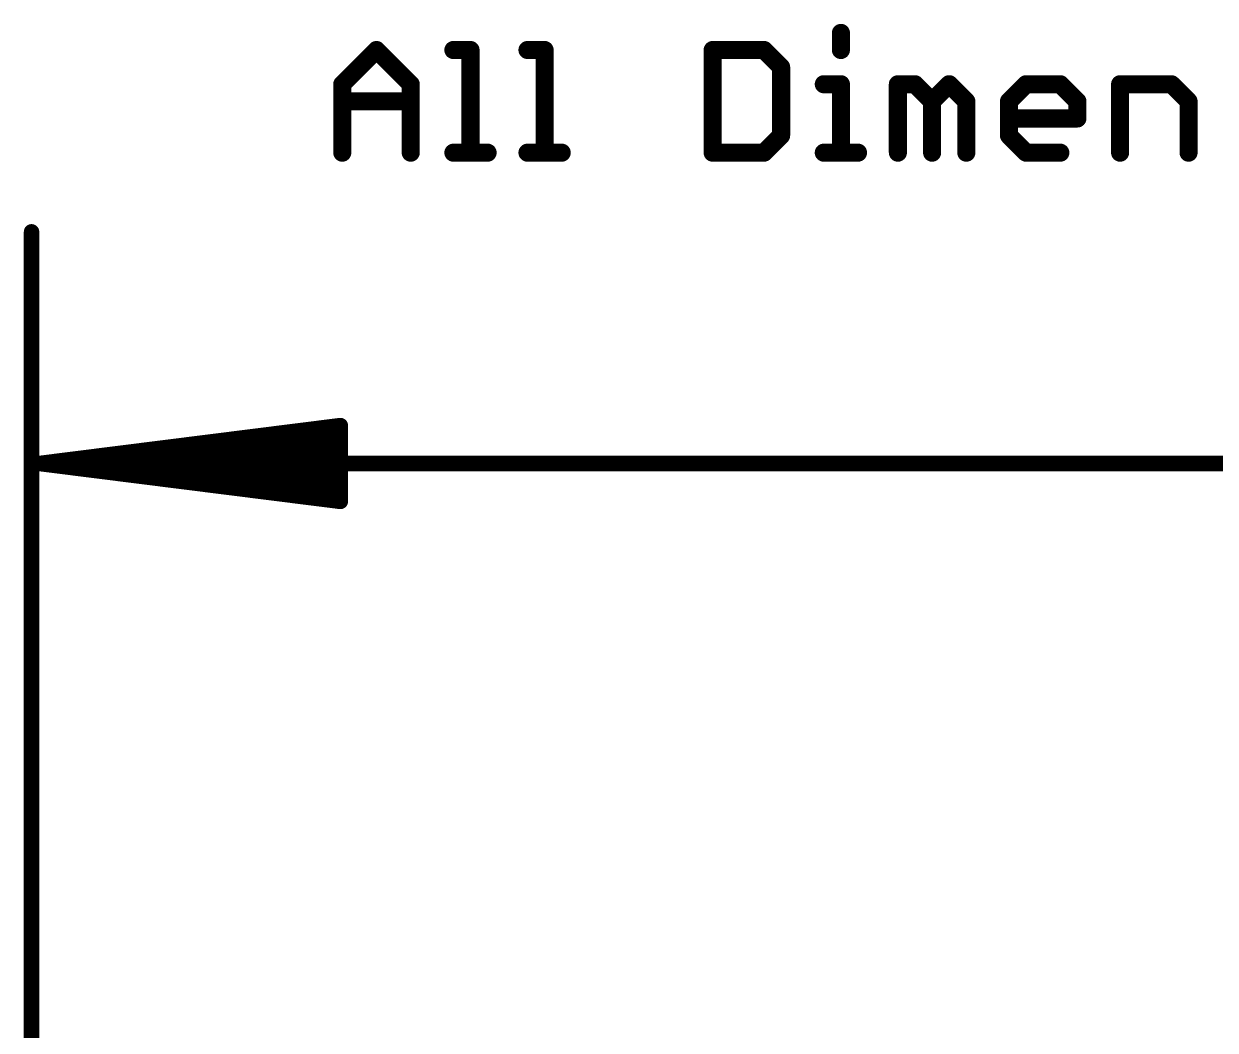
# Model space of a CAD drawing. Extents: x -10 to 108, y -11 to 39.
# Drawn here: x -0.07 to 9.97, y 30.79 to 39.26 of the extents above; entities that cross this region are included whole.
import ezdxf

# ---------------------------------------------------------------- set-up
doc = ezdxf.new("R2010")
doc.units = 0
doc.layers.add('47', color=253, linetype='CONTINUOUS')

msp = doc.modelspace()

# ---------------------------------------------------------------- linework, layer by layer
at = {"layer": '47'}
for points, const_width in [([(6.8142, 39.1846), (6.8142, 39.0405)], 0.1524), ([(2.6162, 38.7524), (2.9043, 39.0405)], 0.1524), ([(2.9043, 39.0405), (3.1924, 38.7524)], 0.1524), ([(3.5517, 39.0405), (3.6958, 39.0405)], 0.1524), ([(3.6958, 39.0405), (3.6958, 38.1762)], 0.1524), ([(4.1754, 39.0405), (4.3195, 39.0405)], 0.1524), ([(4.3195, 39.0405), (4.3195, 38.1762)], 0.1524), ([(5.7346, 39.0405), (5.7346, 38.1762)], 0.1524), ([(6.1668, 39.0405), (5.7346, 39.0405)], 0.1524), ([(6.3108, 38.8965), (6.1668, 39.0405)], 0.1524), ([(6.3108, 38.3203), (6.3108, 38.8965)], 0.1524), ([(2.6162, 38.1762), (2.6162, 38.7524)], 0.1524), ([(3.1924, 38.7524), (3.1924, 38.1762)], 0.1524), ([(6.6701, 38.7524), (6.8142, 38.7524)], 0.1524), ([(6.8142, 38.7524), (6.8142, 38.1762)], 0.1524), ([(7.2938, 38.1762), (7.2938, 38.7524)], 0.1524), ([(7.2938, 38.7524), (7.4378, 38.7524)], 0.1524), ([(7.4378, 38.7524), (7.5819, 38.6084)], 0.1524), ([(7.5819, 38.6084), (7.726, 38.7524)], 0.1524), ([(7.726, 38.7524), (7.87, 38.6084)], 0.1524), ([(8.2293, 38.6084), (8.3734, 38.7524)], 0.1524), ([(8.3734, 38.7524), (8.6615, 38.7524)], 0.1524), ([(8.6615, 38.7524), (8.8055, 38.6084)], 0.1524), ([(9.1648, 38.1762), (9.1648, 38.7524)], 0.1524), ([(9.1648, 38.7524), (9.597, 38.7524)], 0.1524), ([(9.597, 38.7524), (9.7411, 38.6084)], 0.1524), ([(2.6162, 38.6084), (3.1924, 38.6084)], 0.1524), ([(7.5819, 38.6084), (7.5819, 38.1762)], 0.1524), ([(7.87, 38.6084), (7.87, 38.1762)], 0.1524), ([(8.2293, 38.3203), (8.2293, 38.6084)], 0.1524), ([(8.8055, 38.6084), (8.8055, 38.4643)], 0.1524), ([(9.7411, 38.6084), (9.7411, 38.1762)], 0.1524), ([(8.8055, 38.4643), (8.2293, 38.4643)], 0.1524), ([(6.1668, 38.1762), (6.3108, 38.3203)], 0.1524), ([(8.3734, 38.1762), (8.2293, 38.3203)], 0.1524), ([(3.5517, 38.1762), (3.8398, 38.1762)], 0.1524), ([(4.1754, 38.1762), (4.4635, 38.1762)], 0.1524), ([(5.7346, 38.1762), (6.1668, 38.1762)], 0.1524), ([(6.6701, 38.1762), (6.9582, 38.1762)], 0.1524), ([(8.6615, 38.1762), (8.3734, 38.1762)], 0.1524), ([(0, 30.48), (0, 37.51)], 0.13), ([(0.065, 35.56), (2.6, 35.8792)], 0.13), ([(2.6, 35.8792), (2.6, 35.2408)], 0.13), ([(0.065, 35.56), (2.6, 35.82)], 0.13), ([(0.065, 35.56), (2.6, 35.69)], 0.13), ([(0.065, 35.56), (22.795, 35.56)], 0.13), ([(2.6, 35.2408), (0.065, 35.56)], 0.13), ([(2.6, 35.43), (0.065, 35.56)], 0.13), ([(2.6, 35.3), (0.065, 35.56)], 0.13)]:
    msp.add_lwpolyline(points, dxfattribs=dict(at, const_width=const_width))
for points, const_width in [([(6.8523, 39.1846, 1), (6.7761, 39.1846)], 0.0762), ([(2.9313, 39.0675, 1), (2.8774, 39.0136)], 0.0762), ([(2.9313, 39.0136, 1), (2.8774, 39.0675)], 0.0762), ([(3.5517, 39.0786, 1), (3.5517, 39.0024)], 0.0762), ([(3.7339, 39.0405, 1), (3.6577, 39.0405)], 0.0762), ([(3.6958, 39.0024, 1), (3.6958, 39.0786)], 0.0762), ([(4.1754, 39.0786, 1), (4.1754, 39.0024)], 0.0762), ([(4.3576, 39.0405, 1), (4.2814, 39.0405)], 0.0762), ([(4.3195, 39.0024, 1), (4.3195, 39.0786)], 0.0762), ([(5.7727, 39.0405, 1), (5.6965, 39.0405)], 0.0762), ([(5.7346, 39.0786, 1), (5.7346, 39.0024)], 0.0762), ([(6.1937, 39.0675, 1), (6.1398, 39.0136)], 0.0762), ([(6.1668, 39.0024, 1), (6.1668, 39.0786)], 0.0762), ([(6.7761, 39.0405, 1), (6.8523, 39.0405)], 0.0762), ([(6.3489, 38.8965, 1), (6.2727, 38.8965)], 0.0762), ([(6.2839, 38.8695, 1), (6.3378, 38.9234)], 0.0762), ([(2.6543, 38.7524, 1), (2.5781, 38.7524)], 0.0762), ([(2.5893, 38.7794, 1), (2.6431, 38.7255)], 0.0762), ([(3.2305, 38.7524, 1), (3.1543, 38.7524)], 0.0762), ([(3.1655, 38.7255, 1), (3.2194, 38.7794)], 0.0762), ([(6.6701, 38.7905, 1), (6.6701, 38.7143)], 0.0762), ([(6.8523, 38.7524, 1), (6.7761, 38.7524)], 0.0762), ([(6.8142, 38.7143, 1), (6.8142, 38.7905)], 0.0762), ([(7.3319, 38.7524, 1), (7.2557, 38.7524)], 0.0762), ([(7.2938, 38.7905, 1), (7.2938, 38.7143)], 0.0762), ([(7.4648, 38.7794, 1), (7.4109, 38.7255)], 0.0762), ([(7.4378, 38.7143, 1), (7.4378, 38.7905)], 0.0762), ([(7.7529, 38.7794, 1), (7.699, 38.7255)], 0.0762), ([(7.7529, 38.7255, 1), (7.699, 38.7794)], 0.0762), ([(8.3734, 38.7905, 1), (8.3734, 38.7143)], 0.0762), ([(8.4003, 38.7255, 1), (8.3464, 38.7794)], 0.0762), ([(8.6884, 38.7794, 1), (8.6345, 38.7255)], 0.0762), ([(8.6615, 38.7143, 1), (8.6615, 38.7905)], 0.0762), ([(9.2029, 38.7524, 1), (9.1267, 38.7524)], 0.0762), ([(9.1648, 38.7905, 1), (9.1648, 38.7143)], 0.0762), ([(9.6239, 38.7794, 1), (9.5701, 38.7255)], 0.0762), ([(9.597, 38.7143, 1), (9.597, 38.7905)], 0.0762), ([(2.6162, 38.6465, 1), (2.6162, 38.5703)], 0.0762), ([(3.1924, 38.5703, 1), (3.1924, 38.6465)], 0.0762), ([(7.62, 38.6084, 1), (7.5438, 38.6084)], 0.0762), ([(7.555, 38.6353, 1), (7.6088, 38.5814)], 0.0762), ([(7.555, 38.5814, 1), (7.6088, 38.6353)], 0.0762), ([(7.9081, 38.6084, 1), (7.8319, 38.6084)], 0.0762), ([(7.8431, 38.5814, 1), (7.897, 38.6353)], 0.0762), ([(8.2674, 38.6084, 1), (8.1912, 38.6084)], 0.0762), ([(8.2024, 38.6353, 1), (8.2563, 38.5814)], 0.0762), ([(8.8436, 38.6084, 1), (8.7674, 38.6084)], 0.0762), ([(8.7786, 38.5814, 1), (8.8325, 38.6353)], 0.0762), ([(9.7792, 38.6084, 1), (9.703, 38.6084)], 0.0762), ([(9.7141, 38.5814, 1), (9.768, 38.6353)], 0.0762), ([(8.2293, 38.5024, 1), (8.2293, 38.4262)], 0.0762), ([(8.8055, 38.4262, 1), (8.8055, 38.5024)], 0.0762), ([(8.7674, 38.4643, 1), (8.8436, 38.4643)], 0.0762), ([(6.2727, 38.3203, 1), (6.3489, 38.3203)], 0.0762), ([(6.3378, 38.2933, 1), (6.2839, 38.3472)], 0.0762), ([(8.2563, 38.3472, 1), (8.2024, 38.2933)], 0.0762), ([(8.1912, 38.3203, 1), (8.2674, 38.3203)], 0.0762), ([(3.5517, 38.2143, 1), (3.5517, 38.1381)], 0.0762), ([(3.8398, 38.1381, 1), (3.8398, 38.2143)], 0.0762), ([(4.1754, 38.2143, 1), (4.1754, 38.1381)], 0.0762), ([(4.4635, 38.1381, 1), (4.4635, 38.2143)], 0.0762), ([(5.7346, 38.2143, 1), (5.7346, 38.1381)], 0.0762), ([(6.1398, 38.2031, 1), (6.1937, 38.1493)], 0.0762), ([(6.1668, 38.1381, 1), (6.1668, 38.2143)], 0.0762), ([(6.6701, 38.2143, 1), (6.6701, 38.1381)], 0.0762), ([(6.9582, 38.1381, 1), (6.9582, 38.2143)], 0.0762), ([(8.3734, 38.2143, 1), (8.3734, 38.1381)], 0.0762), ([(8.3464, 38.1493, 1), (8.4003, 38.2031)], 0.0762), ([(8.6615, 38.1381, 1), (8.6615, 38.2143)], 0.0762), ([(2.5781, 38.1762, 1), (2.6543, 38.1762)], 0.0762), ([(3.1543, 38.1762, 1), (3.2305, 38.1762)], 0.0762), ([(3.6577, 38.1762, 1), (3.7339, 38.1762)], 0.0762), ([(4.2814, 38.1762, 1), (4.3576, 38.1762)], 0.0762), ([(5.6965, 38.1762, 1), (5.7727, 38.1762)], 0.0762), ([(6.7761, 38.1762, 1), (6.8523, 38.1762)], 0.0762), ([(7.2557, 38.1762, 1), (7.3319, 38.1762)], 0.0762), ([(7.5438, 38.1762, 1), (7.62, 38.1762)], 0.0762), ([(7.8319, 38.1762, 1), (7.9081, 38.1762)], 0.0762), ([(9.1267, 38.1762, 1), (9.2029, 38.1762)], 0.0762), ([(9.703, 38.1762, 1), (9.7792, 38.1762)], 0.0762), ([(0.0325, 37.51, 1), (-0.0325, 37.51)], 0.065), ([(2.6325, 35.8792, 1), (2.5675, 35.8792)], 0.065), ([(2.6041, 35.847, 1), (2.5959, 35.9115)], 0.065), ([(2.6033, 35.7877, 1), (2.5967, 35.8523)], 0.065), ([(2.6017, 35.6575, 1), (2.5983, 35.7225)], 0.065), ([(0.065, 35.5925, 1), (0.065, 35.5275)], 0.065), ([(0.0691, 35.5922, 1), (0.0609, 35.5278)], 0.065), ([(0.0633, 35.5925, 1), (0.0667, 35.5275)], 0.065), ([(0.0667, 35.5925, 1), (0.0633, 35.5275)], 0.065), ([(0.0683, 35.5923, 1), (0.0617, 35.5277)], 0.065), ([(0.0617, 35.5923, 1), (0.0683, 35.5277)], 0.065), ([(0.0609, 35.5922, 1), (0.0691, 35.5278)], 0.065), ([(2.5983, 35.3975, 1), (2.6017, 35.4625)], 0.065), ([(2.5967, 35.2677, 1), (2.6033, 35.3323)], 0.065), ([(2.5675, 35.2408, 1), (2.6325, 35.2408)], 0.065), ([(2.5959, 35.2085, 1), (2.6041, 35.273)], 0.065)]:
    msp.add_lwpolyline(points, format="xyb", dxfattribs=dict(at, const_width=const_width))

doc.saveas('drawing.dxf')
